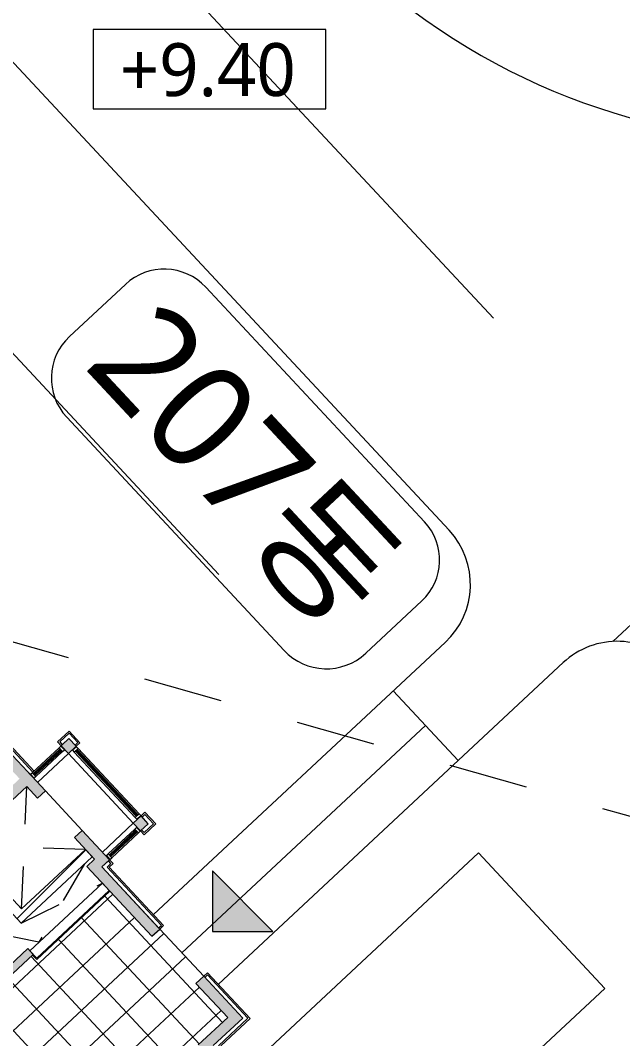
# Model space of a CAD drawing. Header units: millimetres. Extents: x -71377 to 516042, y -145869 to 441446.
# Drawn here: x 240892 to 252281, y 71882 to 91128 of the extents above; entities that cross this region are included whole.
import ezdxf

# ---------------------------------------------------------------- set-up
doc = ezdxf.new("R2010")
doc.units = ezdxf.units.MM
doc.header["$LTSCALE"] = 1000
doc.linetypes.add('_점선_M_', pattern=[3, 1.5, -1.5])
doc.linetypes.add('_점선_S_', pattern=[1.6, 0.8, -0.8])
for name, color, linetype, lineweight in [('06', 6, 'Continuous', 5), ('A-ele-8', 8, 'Continuous', 5), ('A-fnsh', 5, 'Continuous', 5), ('A-hat', 251, 'Continuous', 5), ('A-insu', 251, 'Continuous', 5), ('A-text-2', 7, 'Continuous', 5), ('A-wind', 4, 'Continuous', 5), ('A-wind-hdln', 8, 'Continuous', 5), ('A_bwall', 3, 'Continuous', 5), ('A_cwall', 2, 'Continuous', 5), ('A_fnsh', 5, 'Continuous', 5), ('A_fnsh-4', 4, 'Continuous', 5), ('AA_dash_M_', 7, '_점선_M_', 5), ('AA_오픈', 8, '_점선_S_', 5), ('조경라인_dwg', 8, 'Continuous', 5)]:
    doc.layers.add(name, color=color, linetype=linetype, lineweight=lineweight)
doc.styles.add('나눔고딕_2', font='NanumGothic.ttf', dxfattribs={"height": 2000})
doc.styles.add('나눔고딕_5', font='NanumGothic.ttf', dxfattribs={"height": 1000})
pattern_1 = [(45, (165969.5, 243949.9), (-353.5534, 353.5534), [])]

# ---------------------------------------------------------------- blocks, each defined once
blk = doc.blocks.new('그릴창_고정_ - _A_AG_17_8X18-6621980-지반층 배치도')
at = {"layer": 'A-wind'}
for p, q in [((-890, 100), (-890, 0)), ((-845, 100), (-890, 100)), ((-890, 0), (-845, 0)), ((-845, 70.4), (-845, 72.4)), ((-845, 72.4), (-830, 72.4)), ((-843.5, 70.4), (-845, 70.4)), ((-845, 28), (-845, 30)), ((-845, 30), (-843.5, 30)), ((-830, 28), (-845, 28)), ((-839.1, 71.3), (-843.5, 71.3)), ((-843.5, 71.3), (-843.5, 70.4)), ((-843.5, 30), (-843.5, 29.1)), ((-843.5, 29.1), (-839.1, 29.1)), ((-839.1, 29.1), (-839.1, 71.3)), ((-831.1, 71.3), (-838, 71.3)), ((-838, 71.3), (-838, 29.1)), ((-838, 29.1), (-831.1, 29.1)), ((-831.1, 68.4), (-831.1, 71.3)), ((-830, 68.4), (-831.1, 68.4)), ((-831.1, 29.1), (-831.1, 32)), ((-831.1, 32), (-830, 32)), ((-830, 72.4), (-830, 68.4)), ((-830, 72.4), (830, 72.4)), ((-830, 68.4), (830, 68.4)), ((-830, 32), (-830, 28)), ((830, 32), (-830, 32)), ((-830, 28), (830, 28)), ((830, 72.4), (845, 72.4)), ((830, 68.4), (830, 72.4)), ((831.1, 68.4), (830, 68.4)), ((830, 28), (830, 32)), ((830, 32), (831.1, 32)), ((845, 28), (830, 28)), ((838, 71.3), (831.1, 71.3)), ((831.1, 71.3), (831.1, 68.4)), ((831.1, 32), (831.1, 29.1)), ((831.1, 29.1), (838, 29.1)), ((838, 29.1), (838, 71.3)), ((843.5, 71.3), (839.1, 71.3)), ((839.1, 71.3), (839.1, 29.1)), ((839.1, 29.1), (843.5, 29.1)), ((843.5, 70.4), (843.5, 71.3)), ((845, 70.4), (843.5, 70.4)), ((843.5, 29.1), (843.5, 30)), ((843.5, 30), (845, 30)), ((890, 100), (845, 100)), ((845, 72.4), (845, 70.4)), ((845, 30), (845, 28)), ((845, 0), (890, 0)), ((890, 0), (890, 100))]:
    blk.add_line(p, q, dxfattribs=at)
at = {"layer": 'A-wind-hdln'}
for p, q in [((-845, 0), (-845, 100)), ((845, 100), (-845, 100)), ((845, 0), (-845, 0)), ((-838, 67.7), (838, 67.7)), ((-838, 61.6), (838, 61.6)), ((-838, 38.8), (838, 38.8)), ((-838, 32.7), (838, 32.7)), ((845, 100), (845, 0))]:
    blk.add_line(p, q, dxfattribs=at)
blk = doc.blocks.new('그릴창_고정_ - _A_AG_7_8X18-6621810-지반층 배치도')
at = {"layer": 'A-wind'}
for p, q in [((-390, 100), (-390, 0)), ((-390, 0), (-345, 0)), ((-345, 70.4), (-345, 72.4)), ((-345, 72.4), (-330, 72.4)), ((-343.5, 70.4), (-345, 70.4)), ((-345, 28), (-345, 30)), ((-345, 30), (-343.5, 30)), ((-330, 28), (-345, 28)), ((-339.1, 71.3), (-343.5, 71.3)), ((-343.5, 71.3), (-343.5, 70.4)), ((-343.5, 30), (-343.5, 29.1)), ((-343.5, 29.1), (-339.1, 29.1)), ((-339.1, 29.1), (-339.1, 71.3)), ((-331.1, 71.3), (-338, 71.3)), ((-338, 71.3), (-338, 29.1)), ((-338, 29.1), (-331.1, 29.1)), ((-331.1, 68.4), (-331.1, 71.3)), ((-330, 68.4), (-331.1, 68.4)), ((-331.1, 29.1), (-331.1, 32)), ((-331.1, 32), (-330, 32)), ((-330, 72.4), (-330, 68.4)), ((-330, 72.4), (330, 72.4)), ((-330, 68.4), (330, 68.4)), ((-330, 32), (-330, 28)), ((330, 32), (-330, 32)), ((-330, 28), (330, 28)), ((330, 72.4), (345, 72.4)), ((330, 68.4), (330, 72.4)), ((331.1, 68.4), (330, 68.4)), ((330, 28), (330, 32)), ((330, 32), (331.1, 32)), ((345, 28), (330, 28)), ((338, 71.3), (331.1, 71.3)), ((331.1, 71.3), (331.1, 68.4)), ((331.1, 32), (331.1, 29.1)), ((331.1, 29.1), (338, 29.1)), ((338, 29.1), (338, 71.3)), ((343.5, 71.3), (339.1, 71.3)), ((339.1, 71.3), (339.1, 29.1)), ((339.1, 29.1), (343.5, 29.1)), ((343.5, 70.4), (343.5, 71.3)), ((345, 70.4), (343.5, 70.4)), ((343.5, 29.1), (343.5, 30)), ((343.5, 30), (345, 30)), ((390, 100), (345, 100)), ((345, 72.4), (345, 70.4)), ((345, 30), (345, 28)), ((345, 0), (390, 0)), ((390, 0), (390, 100))]:
    blk.add_line(p, q, dxfattribs=at)
at = {"layer": 'A-wind-hdln'}
for p, q in [((-345, 0), (-345, 100)), ((345, 100), (-345, 100)), ((345, 0), (-345, 0)), ((-338, 67.7), (338, 67.7)), ((-338, 61.6), (338, 61.6)), ((-338, 38.8), (338, 38.8)), ((-338, 32.7), (338, 32.7)), ((345, 100), (345, 0))]:
    blk.add_line(p, q, dxfattribs=at)
blk = doc.blocks.new('그릴창_고정_ - _A_AG_7_8X18-V97-지반층 배치도')
at = {"layer": 'A-wind'}
for p, q in [((-390, 100), (-390, 0)), ((-345, 100), (-390, 100)), ((-390, 0), (-345, 0)), ((-345, 70.4), (-345, 72.4)), ((-345, 72.4), (-330, 72.4)), ((-343.5, 70.4), (-345, 70.4)), ((-345, 28), (-345, 30)), ((-345, 30), (-343.5, 30)), ((-330, 28), (-345, 28)), ((-339.1, 71.3), (-343.5, 71.3)), ((-343.5, 71.3), (-343.5, 70.4)), ((-343.5, 30), (-343.5, 29.1)), ((-343.5, 29.1), (-339.1, 29.1)), ((-339.1, 29.1), (-339.1, 71.3)), ((-331.1, 71.3), (-338, 71.3)), ((-338, 71.3), (-338, 29.1)), ((-338, 29.1), (-331.1, 29.1)), ((-331.1, 68.4), (-331.1, 71.3)), ((-330, 68.4), (-331.1, 68.4)), ((-331.1, 29.1), (-331.1, 32)), ((-331.1, 32), (-330, 32)), ((-330, 72.4), (-330, 68.4)), ((-330, 72.4), (330, 72.4)), ((-330, 68.4), (330, 68.4)), ((-330, 32), (-330, 28)), ((330, 32), (-330, 32)), ((-330, 28), (330, 28)), ((330, 72.4), (345, 72.4)), ((330, 68.4), (330, 72.4)), ((331.1, 68.4), (330, 68.4)), ((330, 28), (330, 32)), ((330, 32), (331.1, 32)), ((345, 28), (330, 28)), ((338, 71.3), (331.1, 71.3)), ((331.1, 71.3), (331.1, 68.4)), ((331.1, 32), (331.1, 29.1)), ((331.1, 29.1), (338, 29.1)), ((338, 29.1), (338, 71.3)), ((343.5, 71.3), (339.1, 71.3)), ((339.1, 71.3), (339.1, 29.1)), ((339.1, 29.1), (343.5, 29.1)), ((343.5, 70.4), (343.5, 71.3)), ((345, 70.4), (343.5, 70.4)), ((343.5, 29.1), (343.5, 30)), ((343.5, 30), (345, 30)), ((390, 100), (345, 100)), ((345, 72.4), (345, 70.4)), ((345, 30), (345, 28)), ((345, 0), (390, 0)), ((390, 0), (390, 100))]:
    blk.add_line(p, q, dxfattribs=at)
at = {"layer": 'A-wind-hdln'}
for p, q in [((-345, 0), (-345, 100)), ((345, 100), (-345, 100)), ((345, 0), (-345, 0)), ((-338, 67.7), (338, 67.7)), ((-338, 61.6), (338, 61.6)), ((-338, 38.8), (338, 38.8)), ((-338, 32.7), (338, 32.7)), ((345, 100), (345, 0))]:
    blk.add_line(p, q, dxfattribs=at)
blk = doc.blocks.new('조경라인_dwg_A$Cb8b4522a-7862174-지반층 배치도')
at = {"layer": '06'}
for p, q in [((178940, -16175), (181002, -14252)), ((174791, -17110), (176019, -18427)), ((175398, -17761), (170791, -22058))]:
    blk.add_line(p, q, dxfattribs=at)
blk = doc.blocks.new('조경라인_dwg-6847807-지반층 배치도')
at = {"layer": '06'}
for p, q in [((243409, 74226), (248926, 79371)), ((244637, 72909), (251157, 78989))]:
    blk.add_line(p, q, dxfattribs=at)
at = {"layer": '06', "flags": 128}
blk.add_lwpolyline([(229318, 94571), (233321, 98304), (249000, 81491)], dxfattribs=at)
at = {"layer": '06'}
for centre, radius, start, end in [((255799, 101326), 12500, 223, 312.9998), ((247903, 80468), 1500, 313, 43), ((252180, 77892), 1500, 43, 133)]:
    blk.add_arc(centre, radius, start, end, dxfattribs=at)
blk.add_blockref('조경라인_dwg_A$Cb8b4522a-7862174-지반층 배치도', (73152, 95564))
blk = doc.blocks.new('동이름 - 동이름-6850952-지반층 배치도')
at = {"layer": 'A-text-2'}
for p, q in [((-3.023, 1.8), (3.042, 1.8)), ((-4.1, 0.723), (-4.1, -0.721)), ((4.1, 0.742), (4.1, -0.706)), ((-3.021, -1.8), (3.006, -1.8))]:
    blk.add_line(p, q, dxfattribs=at)
for centre, radius, start, end in [((-3.023, 0.723), 1.077, 90, 180), ((3.042, 0.742), 1.058, 0, 90), ((-3.021, -0.721), 1.079, 180, 270), ((3.006, -0.706), 1.094, 270, 360)]:
    blk.add_arc(centre, radius, start, end, dxfattribs=at)
blk = doc.blocks.new('지반층_레벨 - 지반층_레벨-6851727-지반층 배치도')
at = {"layer": 'A-text-2'}
for p, q in [((2.2, 0.75), (-2.2, 0.75)), ((-2.2, 0.75), (-2.2, -0.75)), ((2.2, -0.75), (2.2, 0.75)), ((-2.2, -0.75), (2.2, -0.75))]:
    blk.add_line(p, q, dxfattribs=at)
blk = doc.blocks.new('패밀리2 - 패밀리2-6852550-지반층 배치도')
at = {"layer": 'A-text-2'}
blk.add_hatch(color=256, dxfattribs=at).paths.add_polyline_path([(4.217, 1.08), (5.837, 1.08), (5.027, 0.27)])
for p, q in [((4.217, 1.08), (5.027, 0.27)), ((5.837, 1.08), (4.217, 1.08)), ((5.027, 0.27), (5.837, 1.08))]:
    blk.add_line(p, q, dxfattribs=at)

msp = doc.modelspace()

# ---------------------------------------------------------------- hatches: boundary and pattern name
at = {"layer": 'A-hat'}
for points in [[(240877.3, 76794), (241023.6, 76930.4), (239455, 78612.5), (239308.7, 78476.1), (240279.7, 77434.8)], [(241799.6, 77271.2), (241945.9, 77407.6), (241809.5, 77553.9), (241663.2, 77417.5), (241709.9, 77367.4)], [(239466.9, 75205.3), (241013.7, 76647.7), (240877.3, 76794), (239330.5, 75351.5)], [(241218.3, 76428.3), (241364.6, 76564.7), (241023.6, 76930.4), (240877.3, 76794), (241100.9, 76554.1)], [(243163.6, 75808.5), (243309.9, 75944.9), (243173.5, 76091.2), (243027.2, 75954.8), (243144.5, 75829)], [(242432.3, 75126.5), (242578.6, 75262.9), (242060.2, 75818.7), (241913.9, 75682.3), (242305.1, 75262.9)], [(242286, 74990.1), (242432.3, 75126.5), (242295.9, 75272.7), (242149.6, 75136.3)], [(243380.6, 73816.3), (243526.9, 73952.7), (242432.3, 75126.5), (242286, 74990.1), (242844.6, 74391.1)], [(239395.8, 72055.7), (239498.1, 71946), (241136.4, 73473.6), (241034.1, 73583.3)], [(244949.2, 72134.1), (245095.5, 72270.5), (244358.9, 73060.4), (244212.6, 72924), (244861.6, 72228.1)], [(244393.4, 71615.8), (244949.2, 72134.1), (244812.8, 72280.4), (244257, 71762.1), (244266.2, 71752.2)]]:
    msp.add_hatch(color=256, dxfattribs=at).paths.add_polyline_path(points)
h = msp.add_hatch(dxfattribs=at)
h.set_pattern_fill('FP_12', color=256, scale=1000, style=0, pattern_type=2)
h.set_pattern_definition(pattern_1)
h.paths.add_polyline_path([(240905.8, 74065.4), (241044.8, 74195), (239807, 75522.4), (239668, 75392.8), (240602.1, 74391.1)])
h = msp.add_hatch(dxfattribs=at)
h.set_pattern_fill('FP_12', color=256, scale=1000, style=0, pattern_type=2)
h.set_pattern_definition(pattern_1)
h.paths.add_polyline_path([(241044.8, 74195), (242251.5, 75320.3), (242121.9, 75459.3), (240915.2, 74334)])
h = msp.add_hatch(dxfattribs=at)
h.set_pattern_fill('FP_149', color=256, scale=1000, style=0, pattern_type=2)
h.set_pattern_definition([(133, (238652, 72531.55), (-438.812, -409.2), []), (223, (238652, 72531.55), (409.2, -438.812), [])])
h.paths.add_polyline_path([(240678.3, 63598.3), (241994.7, 64825.8), (239478.2, 67524.5), (240904.3, 68854.4), (241006.6, 68744.8), (241679.4, 69372.2), (241577.2, 69481.9), (243471.4, 71248.3), (243580.5, 71131.2), (244812.8, 72280.4), (244212.6, 72924), (244358.9, 73060.4), (243526.9, 73952.7), (243380.6, 73816.3), (242586.1, 74668.3), (241200.1, 73375.9), (241121.7, 73460), (239498.1, 71946), (237345.9, 74239.3), (235166.5, 72206.9), (233707, 73772), (232507.6, 72653.5), (238884.3, 65815.4), (238738, 65679), (240594.4, 63688.2)])
h.paths.add_polyline_path([(237043.4, 70135.5), (236907, 70281.7), (238216.2, 71502.5), (238352.6, 71356.3)])
h.paths.add_polyline_path([(236067.2, 72370), (235862.6, 72589.4), (236520.8, 73203.2), (236725.4, 72983.8), (236082, 72383.8)])
h.paths.add_polyline_path([(237030.1, 73199.6), (236825.5, 73419), (237264.3, 73828.2), (237468.9, 73608.8), (237148.1, 73309.6)])

# ---------------------------------------------------------------- linework, layer by layer
at = {"layer": 'A-ele-8'}
for p, q in [((241799.6, 77271.2), (241214.5, 76725.6)), ((243027.2, 75954.8), (241799.6, 77271.2)), ((242442.1, 75409.2), (243027.2, 75954.8))]:
    msp.add_line(p, q, dxfattribs=at)
at = {"layer": 'A-fnsh'}
for p, q in [((249838, 85498.6), (222233.2, 115101.2)), ((244645.4, 80656.5), (231551, 94698.4)), ((242060.2, 75818.7), (241364.6, 76564.7)), ((245131.1, 71264.6), (249555.8, 75390.7)), ((249555.8, 75390.7), (251942.8, 72831)), ((242586.1, 74668.3), (241200.1, 73375.9)), ((244358.9, 73060.4), (243526.9, 73952.7)), ((251942.8, 72831), (250048.6, 71064.6))]:
    msp.add_line(p, q, dxfattribs=at)
at = {"layer": 'A-insu'}
for p, q in [((241685.1, 77437.9), (241809.5, 77553.9)), ((241023.6, 76930.4), (241078.1, 76871.9)), ((241078.1, 76871.9), (241118.3, 76909.4)), ((242556.6, 75242.4), (242432.2, 75126.5)), ((242432.2, 75126.5), (243506.4, 73974.6))]:
    msp.add_line(p, q, dxfattribs=at)
at = {"layer": 'A_bwall'}
for p, q in [((240915.2, 74334), (239807, 75522.4)), ((242121.9, 75459.3), (240915.2, 74334)), ((242251.5, 75320.3), (242121.9, 75459.3)), ((239668, 75392.8), (240905.8, 74065.4)), ((240905.8, 74065.4), (242251.5, 75320.3)), ((242442.8, 74821.9), (241071.6, 73543.1)), ((241201.1, 73404.2), (242572.4, 74682.9)), ((242572.4, 74682.9), (242442.8, 74821.9)), ((241071.6, 73543.1), (241201.1, 73404.2))]:
    msp.add_line(p, q, dxfattribs=at)
at = {"layer": 'A_cwall'}
for p, q in [((241023.6, 76930.4), (239455, 78612.5)), ((239455, 78612.5), (241023.6, 76930.4)), ((241809.5, 77553.9), (241663.2, 77417.5)), ((241663.2, 77417.5), (241799.6, 77271.2)), ((241799.6, 77271.2), (241945.9, 77407.6)), ((241809.5, 77553.9), (241945.9, 77407.6)), ((241364.6, 76564.7), (241023.6, 76930.4)), ((239320.6, 75068.9), (241013.7, 76647.7)), ((241013.7, 76647.7), (241218.3, 76428.3)), ((241218.3, 76428.3), (241364.6, 76564.7)), ((243173.5, 76091.2), (243027.2, 75954.8)), ((243309.9, 75944.9), (243173.5, 76091.2)), ((243027.2, 75954.8), (243163.6, 75808.5)), ((243163.6, 75808.5), (243309.9, 75944.9)), ((242060.2, 75818.7), (241913.9, 75682.3)), ((241913.9, 75682.3), (242295.9, 75272.7)), ((242578.6, 75262.9), (242060.2, 75818.7)), ((242295.9, 75272.7), (242149.6, 75136.3)), ((242432.3, 75126.5), (242578.6, 75262.9)), ((242149.6, 75136.3), (243380.6, 73816.3)), ((243526.9, 73952.7), (242432.3, 75126.5)), ((243380.6, 73816.3), (243526.9, 73952.7)), ((241034.1, 73583.3), (239395.8, 72055.7)), ((241136.4, 73473.6), (241034.1, 73583.3)), ((239498.1, 71946), (241136.4, 73473.6)), ((244358.9, 73060.4), (244212.6, 72924)), ((245095.5, 72270.5), (244358.9, 73060.4)), ((244212.6, 72924), (244812.8, 72280.4)), ((244812.8, 72280.4), (244257, 71762.1)), ((244539.7, 71752.2), (245095.5, 72270.5))]:
    msp.add_line(p, q, dxfattribs=at)
at = {"layer": 'A_fnsh'}
for p, q in [((242586.1, 74668.3), (242572.4, 74682.9)), ((241136.4, 73473.6), (241121.7, 73460)), ((241121.7, 73460), (241200.1, 73375.9))]:
    msp.add_line(p, q, dxfattribs=at)
at = {"layer": 'A_fnsh-4'}
for p, q in [((241129.3, 76919.6), (239526.6, 78638.3)), ((241151.3, 76940.1), (239528.1, 78680.7)), ((241814.4, 77695.2), (241595, 77490.6)), ((241812.9, 77652.8), (241637.4, 77489.1)), ((241976.6, 77477.3), (241812.9, 77652.8)), ((242019, 77475.8), (241814.4, 77695.2)), ((241595, 77490.6), (241663.2, 77417.5)), ((241637.4, 77489.1), (241685.1, 77437.9)), ((241925.4, 77429.5), (241976.6, 77477.3)), ((241945.9, 77407.6), (242019, 77475.8)), ((243246.6, 76159.4), (243173.5, 76091.2)), ((243245.1, 76117), (243193.9, 76069.2)), ((243408.8, 75941.4), (243245.1, 76117)), ((243451.2, 75940), (243246.6, 76159.4)), ((243231.8, 75735.4), (243451.2, 75940)), ((243233.3, 75777.8), (243408.8, 75941.4)), ((243163.6, 75808.5), (243231.8, 75735.4)), ((243185.5, 75829), (243233.3, 75777.8)), ((242578.5, 75262.9), (242556.6, 75242.4)), ((242646.7, 75189.8), (242578.6, 75262.9)), ((242531.2, 75123), (242604.3, 75191.2)), ((243557.6, 74022.4), (242531.2, 75123)), ((242604.3, 75191.2), (242556.6, 75242.4)), ((242573.6, 75121.6), (242646.7, 75189.8)), ((243600, 74020.9), (242573.6, 75121.6)), ((243506.4, 73974.6), (243557.6, 74022.4)), ((243506.4, 73974.6), (243526.9, 73952.7)), ((243526.9, 73952.7), (243600, 74020.9)), ((244432, 73128.6), (244358.9, 73060.4)), ((244430.5, 73086.2), (244379.4, 73038.5)), ((245194.4, 72267.1), (244430.5, 73086.2)), ((245236.8, 72265.6), (244432, 73128.6)), ((244638.6, 71748.8), (245194.4, 72267.1)), ((244681, 71747.3), (245236.8, 72265.6))]:
    msp.add_line(p, q, dxfattribs=at)
at = {"layer": 'AA_dash_M_'}
msp.add_line((98889.1, 119466.8), (269876.4, 71153.6), dxfattribs=at)
at = {"layer": 'AA_오픈'}
for p, q in [((240915.2, 74334), (241013.7, 76647.7)), ((242121.9, 75459.3), (239807, 75522.4)), ((242105.2, 75183.9), (241243.4, 73703.4)), ((240905.8, 74065.4), (242442.8, 74821.9)), ((241243.4, 73703.4), (237580, 74457.5))]:
    msp.add_line(p, q, dxfattribs=at)

# ---------------------------------------------------------------- block references
at = {"layer": 'A-text-2', "xscale": 1000, "yscale": 1000, "zscale": 1000}
msp.add_blockref('지반층_레벨 - 지반층_레벨-6851727-지반층 배치도', (244470.8, 90203.7), dxfattribs=at)
at = {"layer": 'A-text-2'}
for name, p, xscale, yscale, zscale, rotation in [('동이름 - 동이름-6850952-지반층 배치도', (245144.2, 82646.2), 999.9999999999999, 999.9999999999999, 999.9999999999999, 313.0000000000001), ('패밀리2 - 패밀리2-6852550-지반층 배치도', (240777.5, 77273.4), 1000, 1000, 1000, 315.0000000000006)]:
    msp.add_blockref(name, p, dxfattribs=dict(at, xscale=xscale, yscale=yscale, zscale=zscale, rotation=rotation))
at = {"layer": 'A-wind'}
for name, p, rotation in [('그릴창_고정_ - _A_AG_7_8X18-6621810-지반층 배치도', (241438.9, 77071.5), 43.00000124847634), ('그릴창_고정_ - _A_AG_17_8X18-6621980-지반층 배치도', (242486.5, 76681.2), 313.0000012484763), ('그릴창_고정_ - _A_AG_7_8X18-V97-지반층 배치도', (242802.9, 75608.8), 223.0000012484763)]:
    msp.add_blockref(name, p, dxfattribs=dict(at, rotation=rotation))
at = {"layer": '조경라인_dwg', "rotation": 8.537736462515947e-07}
msp.add_blockref('조경라인_dwg-6847807-지반층 배치도', (0, 0), dxfattribs=at)

# ---------------------------------------------------------------- texts
at = {"layer": 'A-text-2', "insert": (244435.8, 90187.6), "char_height": 1000, "width": 4803.7, "attachment_point": 5, "line_spacing_factor": 1.2, "style": '나눔고딕_5'}
msp.add_mtext('\\pxqc,t12.7,25.4,38.1,50.8,63.5,76.2,88.9,101.6,114.3,127,139.7,152.4,165.1,177.8,190.5,203.2,215.9,228.6,241.3,254,266.7,279.4,292.1,304.8,317.5,330.2,342.9,355.6,368.3,381,393.7,406.4;{+9.40}', dxfattribs=at)
at = {"layer": 'A-text-2', "insert": (245100.2, 82646.2), "char_height": 2000, "width": 9522.7, "attachment_point": 5, "rotation": 313, "line_spacing_factor": 1.2, "style": '나눔고딕_2'}
msp.add_mtext('\\pxqc,t6.35,12.7,19.05,25.4,31.75,38.1,44.45,50.8,57.15,63.5,69.85,76.2,82.55,88.9,95.25,101.6,107.95,114.3,120.65,127,133.35,139.7,146.05,152.4,158.75,165.1,171.45,177.8,184.15,190.5,196.85,203.2;{207동}', dxfattribs=at)

doc.saveas('drawing.dxf')
